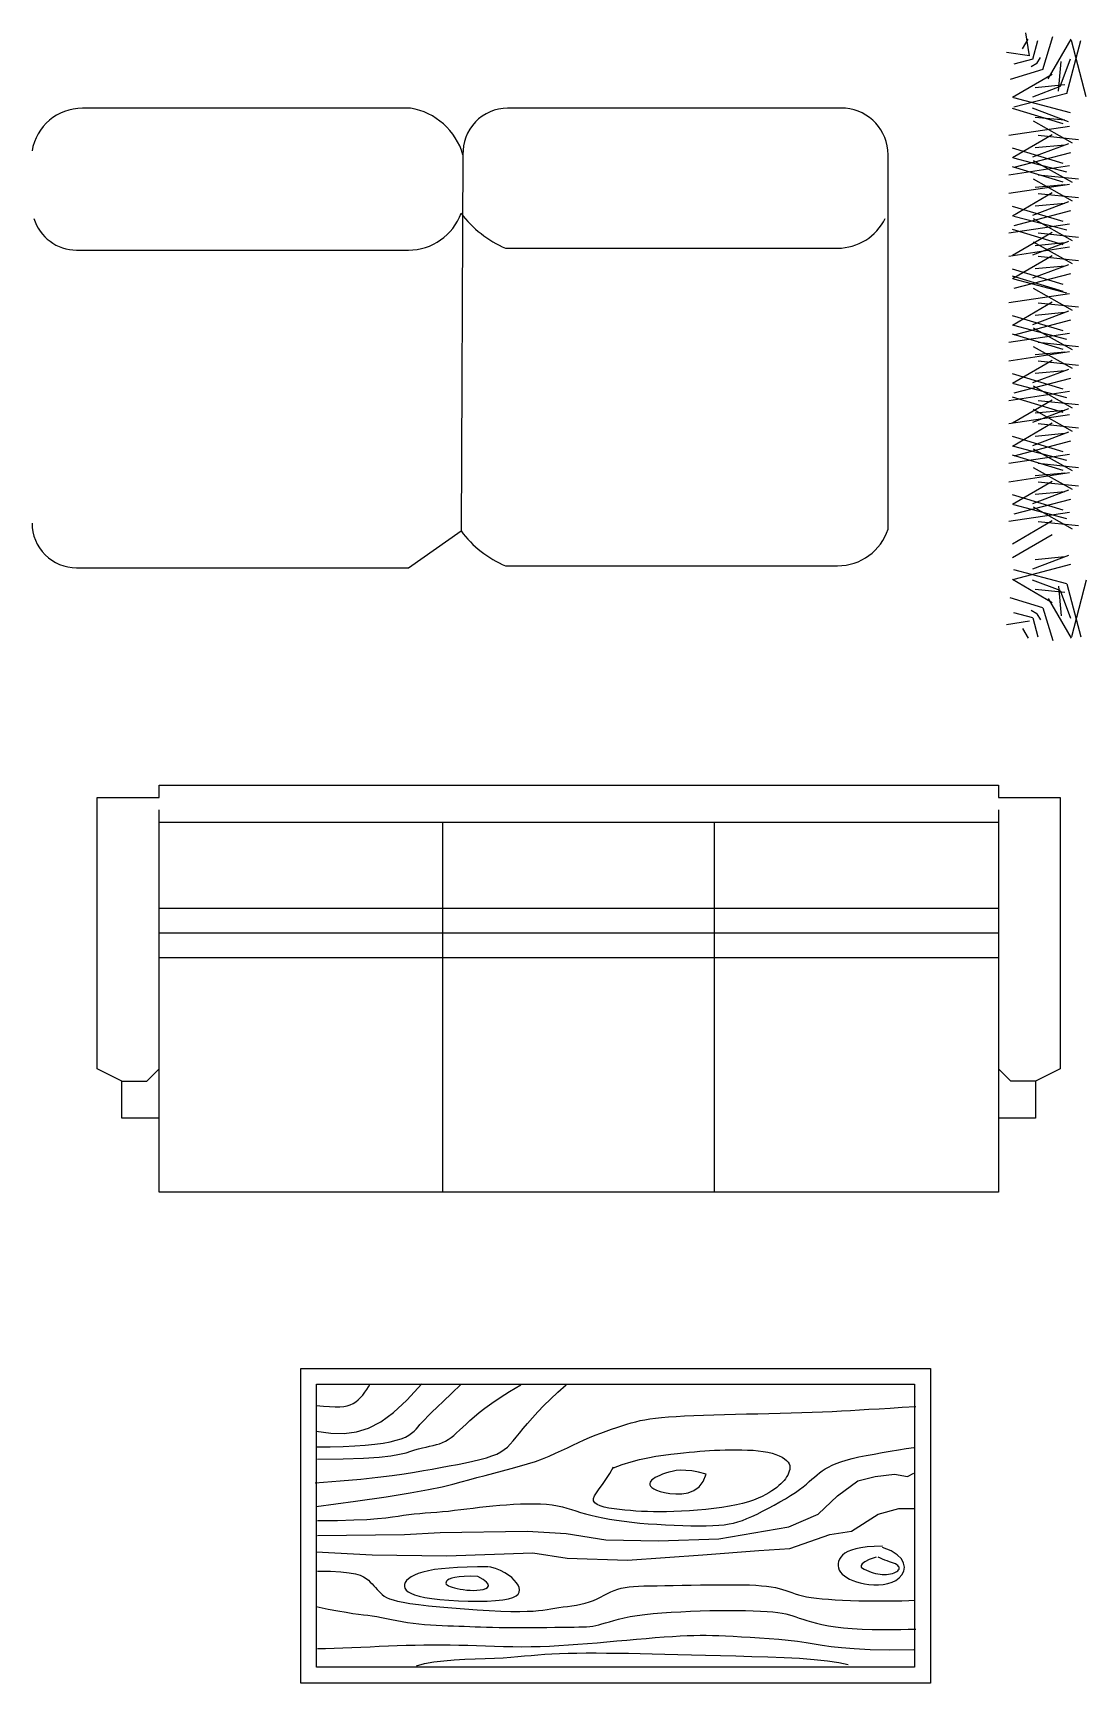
# Model space of a CAD drawing. Header units: inches. Extents: x 5.4 to 47.9, y 11.7 to 36.5.
# Drawn here: x 29.661 to 31.658, y 14.42 to 17.567 of the extents above; entities that cross this region are included whole.
import ezdxf

# ---------------------------------------------------------------- set-up
doc = ezdxf.new("R2010")
doc.units = ezdxf.units.IN
doc.header["$MEASUREMENT"] = 0
doc.layers.add('02', color=2, linetype='Continuous')
doc.layers.add('4', color=4, linetype='Continuous')

msp = doc.modelspace()

# ---------------------------------------------------------------- linework, layer by layer
at = {"layer": '02'}
for p, q in [((31.5601, 17.523, 1.92), (31.5535, 17.5668, 1.92)), ((31.5858, 17.4973, 1.92), (31.6047, 17.5599, 1.92)), ((31.5601, 17.523, 1.92), (31.5164, 17.5296, 1.92)), ((31.5466, 17.5365, 1.92), (31.5575, 17.5552, 1.92)), ((31.5665, 17.5166, 1.92), (31.576, 17.5527, 1.92)), ((31.5956, 17.4795, 1.92), (31.6396, 17.5552, 1.92)), ((31.6315, 17.4516, 1.92), (31.6581, 17.5527, 1.92)), ((31.6685, 17.4448, 1.92), (31.6401, 17.5527, 1.92)), ((31.5858, 17.4973, 1.92), (31.5233, 17.4784, 1.92)), ((31.5665, 17.5166, 1.92), (31.5304, 17.5072, 1.92)), ((31.5745, 17.5086, 1.92), (31.5631, 17.5023, 1.92)), ((31.5745, 17.5086, 1.92), (31.5809, 17.52, 1.92)), ((31.6153, 17.4558, 1.92), (31.6206, 17.5124, 1.92)), ((31.6186, 17.4646, 1.92), (31.6385, 17.5173, 1.92)), ((31.6037, 17.4876, 1.92), (31.5279, 17.4436, 1.92)), ((31.6186, 17.4646, 1.92), (31.5659, 17.4447, 1.92)), ((31.6273, 17.4678, 1.92), (31.5707, 17.4625, 1.92)), ((31.6315, 17.4516, 1.92), (31.5304, 17.4251, 1.92)), ((31.6383, 17.4147, 1.92), (31.5304, 17.443, 1.92)), ((31.6243, 17.3934, 1.92), (31.5278, 17.4225, 1.92)), ((31.6345, 17.3975, 1.92), (31.5659, 17.4234, 1.92)), ((31.6273, 17.4003, 1.92), (31.5707, 17.4056, 1.92)), ((31.6364, 17.3887, 1.92), (31.5209, 17.3713, 1.92)), ((31.6037, 17.3726, 1.92), (31.5279, 17.3286, 1.92)), ((31.6421, 17.357, 1.92), (31.5677, 17.3986, 1.92)), ((31.6536, 17.3633, 1.92), (31.5768, 17.3712, 1.92)), ((31.6243, 17.3179, 1.92), (31.5278, 17.3471, 1.92)), ((31.6383, 17.3384, 1.92), (31.5304, 17.3101, 1.92)), ((31.6345, 17.3556, 1.92), (31.5659, 17.3297, 1.92)), ((31.6273, 17.3528, 1.92), (31.5707, 17.3475, 1.92)), ((31.6364, 17.3133, 1.92), (31.5209, 17.2959, 1.92)), ((31.6243, 17.2825, 1.92), (31.5278, 17.3116, 1.92)), ((31.6315, 17.3015, 1.92), (31.5304, 17.328, 1.92)), ((31.6421, 17.2816, 1.92), (31.5677, 17.3232, 1.92)), ((31.6364, 17.2778, 1.92), (31.5209, 17.2604, 1.92)), ((31.6421, 17.2461, 1.92), (31.5677, 17.2878, 1.92)), ((31.6273, 17.2774, 1.92), (31.5707, 17.2721, 1.92)), ((31.6536, 17.2879, 1.92), (31.5768, 17.2958, 1.92)), ((31.6037, 17.2617, 1.92), (31.5279, 17.2177, 1.92)), ((31.6345, 17.2447, 1.92), (31.5659, 17.2188, 1.92)), ((31.6536, 17.2524, 1.92), (31.5768, 17.2603, 1.92)), ((31.6243, 17.2071, 1.92), (31.5278, 17.2362, 1.92)), ((31.6383, 17.2275, 1.92), (31.5304, 17.1992, 1.92)), ((31.6315, 17.1906, 1.92), (31.5304, 17.2171, 1.92)), ((31.6421, 17.1707, 1.92), (31.5677, 17.2124, 1.92)), ((31.6273, 17.2419, 1.92), (31.5707, 17.2366, 1.92)), ((31.6364, 17.2024, 1.92), (31.5209, 17.185, 1.92)), ((31.6243, 17.1627, 1.92), (31.5278, 17.1918, 1.92)), ((31.6037, 17.1863, 1.92), (31.5279, 17.1423, 1.92)), ((31.6536, 17.177, 1.92), (31.5768, 17.1849, 1.92)), ((31.6364, 17.1581, 1.92), (31.5209, 17.1406, 1.92)), ((31.6345, 17.1693, 1.92), (31.5659, 17.1434, 1.92)), ((31.6421, 17.1264, 1.92), (31.5677, 17.168, 1.92)), ((31.6273, 17.1665, 1.92), (31.5707, 17.1612, 1.92)), ((31.6037, 17.1419, 1.92), (31.5279, 17.0979, 1.92)), ((31.6345, 17.1249, 1.92), (31.5659, 17.099, 1.92)), ((31.6273, 17.1222, 1.92), (31.5707, 17.1169, 1.92)), ((31.6536, 17.1326, 1.92), (31.5768, 17.1405, 1.92)), ((31.6243, 17.0873, 1.92), (31.5278, 17.1164, 1.92)), ((31.6243, 17.074, 1.92), (31.5278, 17.1031, 1.92)), ((31.6383, 17.1078, 1.92), (31.5304, 17.0794, 1.92)), ((31.6315, 17.0708, 1.92), (31.5304, 17.0974, 1.92)), ((31.6364, 17.0694, 1.92), (31.5209, 17.0519, 1.92)), ((31.6421, 17.0377, 1.92), (31.5677, 17.0793, 1.92)), ((31.6243, 16.9986, 1.92), (31.5278, 17.0277, 1.92)), ((31.6037, 17.0532, 1.92), (31.5279, 17.0092, 1.92)), ((31.6345, 17.0362, 1.92), (31.5659, 17.0103, 1.92)), ((31.6273, 17.0335, 1.92), (31.5707, 17.0282, 1.92)), ((31.6536, 17.0439, 1.92), (31.5768, 17.0518, 1.92)), ((31.6364, 16.9939, 1.92), (31.5209, 16.9765, 1.92)), ((31.6243, 16.9631, 1.92), (31.5278, 16.9922, 1.92)), ((31.6383, 17.0191, 1.92), (31.5304, 16.9907, 1.92)), ((31.6315, 16.9821, 1.92), (31.5304, 17.0087, 1.92)), ((31.6421, 16.9623, 1.92), (31.5677, 17.0039, 1.92)), ((31.6421, 16.9268, 1.92), (31.5677, 16.9684, 1.92)), ((31.6536, 16.9685, 1.92), (31.5768, 16.9764, 1.92)), ((31.6364, 16.9585, 1.92), (31.5209, 16.941, 1.92)), ((31.6037, 16.9423, 1.92), (31.5279, 16.8983, 1.92)), ((31.6273, 16.958, 1.92), (31.5707, 16.9528, 1.92)), ((31.6536, 16.933, 1.92), (31.5768, 16.9409, 1.92)), ((31.6243, 16.8877, 1.92), (31.5278, 16.9168, 1.92)), ((31.6383, 16.9082, 1.92), (31.5304, 16.8798, 1.92)), ((31.6315, 16.8712, 1.92), (31.5304, 16.8978, 1.92)), ((31.6345, 16.9253, 1.92), (31.5659, 16.8994, 1.92)), ((31.6273, 16.9226, 1.92), (31.5707, 16.9173, 1.92)), ((31.6364, 16.8831, 1.92), (31.5209, 16.8656, 1.92)), ((31.6243, 16.8433, 1.92), (31.5278, 16.8725, 1.92)), ((31.6037, 16.8669, 1.92), (31.5279, 16.8229, 1.92)), ((31.6421, 16.8514, 1.92), (31.5677, 16.893, 1.92)), ((31.6536, 16.8576, 1.92), (31.5768, 16.8655, 1.92)), ((31.6364, 16.8387, 1.92), (31.5209, 16.8213, 1.92)), ((31.6345, 16.8499, 1.92), (31.5659, 16.824, 1.92)), ((31.6421, 16.807, 1.92), (31.5677, 16.8486, 1.92)), ((31.6273, 16.8472, 1.92), (31.5707, 16.8419, 1.92)), ((31.6037, 16.8226, 1.92), (31.5279, 16.7785, 1.92)), ((31.6345, 16.8056, 1.92), (31.5659, 16.7797, 1.92)), ((31.6273, 16.8028, 1.92), (31.5707, 16.7975, 1.92)), ((31.6536, 16.8133, 1.92), (31.5768, 16.8212, 1.92)), ((31.6243, 16.7679, 1.92), (31.5278, 16.7971, 1.92)), ((31.6383, 16.7884, 1.92), (31.5304, 16.7601, 1.92)), ((31.6315, 16.7514, 1.92), (31.5304, 16.778, 1.92)), ((31.6421, 16.7316, 1.92), (31.5677, 16.7732, 1.92)), ((31.6364, 16.7633, 1.92), (31.5209, 16.7459, 1.92)), ((31.6243, 16.7324, 1.92), (31.5278, 16.7616, 1.92)), ((31.6536, 16.7378, 1.92), (31.5768, 16.7458, 1.92)), ((31.6364, 16.7278, 1.92), (31.5209, 16.7104, 1.92)), ((31.6037, 16.7117, 1.92), (31.5279, 16.6677, 1.92)), ((31.6421, 16.6961, 1.92), (31.5677, 16.7377, 1.92)), ((31.6273, 16.7274, 1.92), (31.5707, 16.7221, 1.92)), ((31.6536, 16.7024, 1.92), (31.5768, 16.7103, 1.92)), ((31.6243, 16.657, 1.92), (31.5278, 16.6862, 1.92)), ((31.6383, 16.6775, 1.92), (31.5304, 16.6492, 1.92)), ((31.6345, 16.6947, 1.92), (31.5659, 16.6688, 1.92)), ((31.6273, 16.6919, 1.92), (31.5707, 16.6866, 1.92)), ((31.6364, 16.6524, 1.92), (31.5209, 16.635, 1.92)), ((31.6315, 16.6405, 1.92), (31.5304, 16.6671, 1.92)), ((31.6421, 16.6207, 1.92), (31.5677, 16.6623, 1.92)), ((31.6037, 16.6363, 1.92), (31.5279, 16.5923, 1.92)), ((31.6536, 16.627, 1.92), (31.5768, 16.6349, 1.92)), ((31.6037, 16.6098, 1.92), (31.5279, 16.5657, 1.92)), ((31.6383, 16.5533, 1.92), (31.5304, 16.5249, 1.92)), ((31.6345, 16.5704, 1.92), (31.5659, 16.5445, 1.92)), ((31.6273, 16.5677, 1.92), (31.5707, 16.5624, 1.92)), ((31.6037, 16.4804, 1.92), (31.5279, 16.5244, 1.92)), ((31.6315, 16.5163, 1.92), (31.5304, 16.5429, 1.92)), ((31.6186, 16.5034, 1.92), (31.5659, 16.5233, 1.92)), ((31.6685, 16.5231, 1.92), (31.6401, 16.4152, 1.92)), ((31.5858, 16.4706, 1.92), (31.5233, 16.4895, 1.92)), ((31.6273, 16.5001, 1.92), (31.5707, 16.5054, 1.92)), ((31.5956, 16.4885, 1.92), (31.6396, 16.4128, 1.92)), ((31.6153, 16.5121, 1.92), (31.6206, 16.4555, 1.92)), ((31.6186, 16.5034, 1.92), (31.6385, 16.4507, 1.92)), ((31.6315, 16.5163, 1.92), (31.6581, 16.4152, 1.92)), ((31.5665, 16.4513, 1.92), (31.5304, 16.4608, 1.92)), ((31.5745, 16.4593, 1.92), (31.5631, 16.4657, 1.92)), ((31.5745, 16.4593, 1.92), (31.5809, 16.4479, 1.92)), ((31.5858, 16.4706, 1.92), (31.6047, 16.4081, 1.92)), ((31.5601, 16.4449, 1.92), (31.5164, 16.4383, 1.92)), ((31.5466, 16.4314, 1.92), (31.5575, 16.4128, 1.92)), ((31.5665, 16.4513, 1.92), (31.576, 16.4152, 1.92)), ((29.9011, 16.1326), (31.5011, 16.1326)), ((29.9011, 16.1091), (29.9011, 16.1326)), ((31.5011, 16.1326), (31.5011, 16.1091)), ((29.7835, 16.1091), (29.9011, 16.1091)), ((29.7835, 15.5915), (29.7835, 16.1091)), ((29.9011, 15.3562), (29.9011, 16.0856)), ((31.5011, 16.1091), (31.6188, 16.1091)), ((31.5011, 16.0856), (31.5011, 15.3562)), ((31.6188, 16.1091), (31.6188, 15.5915)), ((29.9011, 16.0621), (31.5011, 16.0621)), ((30.4423, 15.3562), (30.4423, 16.0621)), ((30.9599, 15.3562), (30.9599, 16.0621)), ((31.5011, 15.8973), (29.9011, 15.8973)), ((31.5011, 15.8503), (29.9011, 15.8503)), ((31.5011, 15.8032), (29.9011, 15.8032)), ((29.8305, 15.5679), (29.7835, 15.5915)), ((29.8776, 15.5679), (29.9011, 15.5915)), ((31.5246, 15.5679), (31.5011, 15.5915)), ((31.6188, 15.5915), (31.5717, 15.5679)), ((29.8305, 15.5679), (29.8776, 15.5679)), ((29.8305, 15.4973), (29.8305, 15.5679)), ((31.5717, 15.5679), (31.5246, 15.5679)), ((31.5717, 15.5679), (31.5717, 15.4973)), ((29.9011, 15.4973), (29.8305, 15.4973)), ((31.5717, 15.4973), (31.5011, 15.4973)), ((31.5011, 15.3562), (29.9011, 15.3562)), ((30.1713, 15.0203), (31.3713, 15.0203)), ((30.1713, 14.4203), (30.1713, 15.0203)), ((31.3713, 15.0203), (31.3713, 14.4203)), ((30.2933, 14.9746), (30.2969, 14.9799)), ((30.2969, 14.9799), (30.3003, 14.9853)), ((30.3003, 14.9853), (30.3035, 14.9907)), ((30.3735, 14.9598), (30.402, 14.9907)), ((30.4585, 14.9725), (30.4772, 14.99)), ((30.5693, 14.9761), (30.5907, 14.9886)), ((30.6615, 14.975), (30.6769, 14.9886)), ((30.2009, 14.9497), (30.2145, 14.9483)), ((30.2145, 14.9483), (30.2263, 14.9474)), ((30.2263, 14.9474), (30.2366, 14.947)), ((30.2366, 14.947), (30.2454, 14.947)), ((30.2454, 14.947), (30.2531, 14.9477)), ((30.2531, 14.9477), (30.2598, 14.9489)), ((30.2598, 14.9489), (30.2657, 14.9507)), ((30.2657, 14.9507), (30.2711, 14.9532)), ((30.2711, 14.9532), (30.2762, 14.9565)), ((30.2762, 14.9565), (30.2809, 14.9603)), ((30.2809, 14.9603), (30.2853, 14.9647)), ((30.2853, 14.9647), (30.2894, 14.9695)), ((30.2894, 14.9695), (30.2933, 14.9746)), ((30.3477, 14.9359), (30.3735, 14.9598)), ((30.4212, 14.9368), (30.431, 14.9463)), ((30.431, 14.9463), (30.4433, 14.958)), ((30.4433, 14.958), (30.4585, 14.9725)), ((30.5223, 14.9447), (30.5355, 14.9542)), ((30.5355, 14.9542), (30.551, 14.9647)), ((30.551, 14.9647), (30.5693, 14.9761)), ((30.6231, 14.9371), (30.6346, 14.9492)), ((30.6346, 14.9492), (30.6474, 14.9618)), ((30.6474, 14.9618), (30.6615, 14.975)), ((31.2944, 14.9447), (31.3177, 14.9461)), ((31.3177, 14.9461), (31.3438, 14.9476)), ((30.3006, 14.9063), (30.3237, 14.9183)), ((30.3237, 14.9183), (30.3477, 14.9359)), ((30.3985, 14.9131), (30.4026, 14.9177)), ((30.4026, 14.9177), (30.4075, 14.9229)), ((30.4075, 14.9229), (30.4135, 14.9292)), ((30.4135, 14.9292), (30.4212, 14.9368)), ((30.4864, 14.9141), (30.4936, 14.9208)), ((30.4936, 14.9208), (30.5017, 14.9281)), ((30.5017, 14.9281), (30.5112, 14.936)), ((30.5112, 14.936), (30.5223, 14.9447)), ((30.5954, 14.9055), (30.6036, 14.9152)), ((30.6036, 14.9152), (30.6128, 14.9258)), ((30.6128, 14.9258), (30.6231, 14.9371)), ((30.7925, 14.9138), (30.8013, 14.9163)), ((30.8013, 14.9163), (30.8098, 14.9186)), ((30.8098, 14.9186), (30.8184, 14.9206)), ((30.8184, 14.9206), (30.8273, 14.9224)), ((30.8273, 14.9224), (30.8368, 14.924)), ((30.8368, 14.924), (30.8472, 14.9254)), ((30.8472, 14.9254), (30.8588, 14.9267)), ((30.8588, 14.9267), (30.8719, 14.9278)), ((30.8719, 14.9278), (30.8865, 14.9287)), ((30.8865, 14.9287), (30.9028, 14.9296)), ((30.9028, 14.9296), (30.9203, 14.9304)), ((30.9203, 14.9304), (30.939, 14.931)), ((30.939, 14.931), (30.9586, 14.9316)), ((30.9586, 14.9316), (30.9789, 14.9322)), ((30.9789, 14.9322), (30.9998, 14.9327)), ((30.9998, 14.9327), (31.021, 14.9333)), ((31.021, 14.9333), (31.0423, 14.9338)), ((31.0423, 14.9338), (31.0636, 14.9343)), ((31.0636, 14.9343), (31.0848, 14.9348)), ((31.0848, 14.9348), (31.1057, 14.9354)), ((31.1057, 14.9354), (31.1262, 14.936)), ((31.1262, 14.936), (31.1462, 14.9367)), ((31.1462, 14.9367), (31.1655, 14.9374)), ((31.1655, 14.9374), (31.1839, 14.9382)), ((31.1839, 14.9382), (31.2016, 14.9391)), ((31.2016, 14.9391), (31.2188, 14.94)), ((31.2188, 14.94), (31.2362, 14.9411)), ((31.2362, 14.9411), (31.2542, 14.9422)), ((31.2542, 14.9422), (31.2734, 14.9434)), ((31.2734, 14.9434), (31.2944, 14.9447)), ((30.2009, 14.9004), (30.2286, 14.897)), ((30.2286, 14.897), (30.2539, 14.8964)), ((30.2539, 14.8964), (30.2776, 14.8992)), ((30.2776, 14.8992), (30.3006, 14.9063)), ((30.3416, 14.8804), (30.3532, 14.8832)), ((30.3532, 14.8832), (30.3628, 14.8862)), ((30.3628, 14.8862), (30.3708, 14.8894)), ((30.3708, 14.8894), (30.3772, 14.8929)), ((30.3772, 14.8929), (30.3826, 14.8965)), ((30.3826, 14.8965), (30.3871, 14.9004)), ((30.3871, 14.9004), (30.3911, 14.9044)), ((30.3911, 14.9044), (30.3948, 14.9087)), ((30.3948, 14.9087), (30.3985, 14.9131)), ((30.4471, 14.8816), (30.4524, 14.8847)), ((30.4524, 14.8847), (30.4576, 14.8884)), ((30.4576, 14.8884), (30.4629, 14.8925)), ((30.4629, 14.8925), (30.4683, 14.8972)), ((30.4683, 14.8972), (30.4739, 14.9023)), ((30.4739, 14.9023), (30.4799, 14.908)), ((30.4799, 14.908), (30.4864, 14.9141)), ((30.5761, 14.8819), (30.5818, 14.8888)), ((30.5818, 14.8888), (30.5882, 14.8967)), ((30.5882, 14.8967), (30.5954, 14.9055)), ((30.7006, 14.8788), (30.7111, 14.8837)), ((30.7111, 14.8837), (30.7217, 14.8883)), ((30.7217, 14.8883), (30.7323, 14.8927)), ((30.7323, 14.8927), (30.7429, 14.8969)), ((30.7429, 14.8969), (30.7534, 14.9008)), ((30.7534, 14.9008), (30.7636, 14.9044)), ((30.7636, 14.9044), (30.7736, 14.9078)), ((30.7736, 14.9078), (30.7833, 14.9109)), ((30.7833, 14.9109), (30.7925, 14.9138)), ((30.2002, 14.8704), (30.2272, 14.8706)), ((30.2272, 14.8706), (30.2519, 14.8713)), ((30.2519, 14.8713), (30.2742, 14.8724)), ((30.2742, 14.8724), (30.2943, 14.8739)), ((30.2943, 14.8739), (30.3122, 14.8757)), ((30.3122, 14.8757), (30.328, 14.8779)), ((30.3206, 14.851), (30.3431, 14.8535)), ((30.328, 14.8779), (30.3416, 14.8804)), ((30.3431, 14.8535), (30.3597, 14.8564)), ((30.3597, 14.8564), (30.3719, 14.8593)), ((30.3719, 14.8593), (30.381, 14.8621)), ((30.381, 14.8621), (30.3886, 14.8647)), ((30.3886, 14.8647), (30.3959, 14.8669)), ((30.3959, 14.8669), (30.403, 14.8687)), ((30.403, 14.8687), (30.41, 14.8703)), ((30.41, 14.8703), (30.4168, 14.8717)), ((30.4168, 14.8717), (30.4234, 14.8732)), ((30.4234, 14.8732), (30.4297, 14.8748)), ((30.4297, 14.8748), (30.4358, 14.8767)), ((30.4358, 14.8767), (30.4416, 14.8789)), ((30.4416, 14.8789), (30.4471, 14.8816)), ((30.525, 14.8498), (30.5357, 14.8533)), ((30.5357, 14.8533), (30.5448, 14.857)), ((30.5448, 14.857), (30.5525, 14.861)), ((30.5525, 14.861), (30.5591, 14.8653)), ((30.5591, 14.8653), (30.5651, 14.8702)), ((30.5651, 14.8702), (30.5706, 14.8757)), ((30.5706, 14.8757), (30.5761, 14.8819)), ((30.6322, 14.848), (30.645, 14.8531)), ((30.645, 14.8531), (30.657, 14.8583)), ((30.657, 14.8583), (30.6685, 14.8635)), ((30.6685, 14.8635), (30.6795, 14.8687)), ((30.6795, 14.8687), (30.6901, 14.8738)), ((30.6901, 14.8738), (30.7006, 14.8788)), ((30.8328, 14.8499), (30.8481, 14.8526)), ((30.8481, 14.8526), (30.8626, 14.8547)), ((30.8626, 14.8547), (30.8764, 14.8564)), ((30.8764, 14.8564), (30.8891, 14.8579)), ((30.8891, 14.8579), (30.9009, 14.8592)), ((30.9009, 14.8592), (30.9117, 14.8603)), ((30.9117, 14.8603), (30.9219, 14.8613)), ((30.9219, 14.8613), (30.9316, 14.8622)), ((30.9316, 14.8622), (30.9411, 14.8629)), ((30.9411, 14.8629), (30.9504, 14.8636)), ((30.9504, 14.8636), (30.9599, 14.8641)), ((30.9599, 14.8641), (30.9697, 14.8645)), ((30.9697, 14.8645), (30.9799, 14.8649)), ((30.9799, 14.8649), (30.9905, 14.8651)), ((30.9905, 14.8651), (31.0013, 14.8651)), ((31.0013, 14.8651), (31.0121, 14.865)), ((31.0121, 14.865), (31.0228, 14.8646)), ((31.0228, 14.8646), (31.0333, 14.864)), ((31.0333, 14.864), (31.0433, 14.863)), ((31.0433, 14.863), (31.0528, 14.8618)), ((31.0528, 14.8618), (31.0615, 14.8602)), ((31.0615, 14.8602), (31.0695, 14.8583)), ((31.0695, 14.8583), (31.0767, 14.8561)), ((31.0767, 14.8561), (31.083, 14.8536)), ((31.083, 14.8536), (31.0886, 14.8509)), ((31.235, 14.8513), (31.249, 14.8542)), ((31.249, 14.8542), (31.2639, 14.857)), ((31.2639, 14.857), (31.2792, 14.8597)), ((31.2792, 14.8597), (31.2948, 14.8623)), ((31.2948, 14.8623), (31.3103, 14.8649)), ((31.3103, 14.8649), (31.3254, 14.8673)), ((31.3254, 14.8673), (31.3397, 14.8697)), ((30.2029, 14.8471), (30.2519, 14.8476)), ((30.2519, 14.8476), (30.2906, 14.849)), ((30.2906, 14.849), (30.3206, 14.851)), ((30.3684, 14.8192), (30.3879, 14.8223)), ((30.3879, 14.8223), (30.4053, 14.8253)), ((30.4053, 14.8253), (30.4216, 14.8283)), ((30.4216, 14.8283), (30.4379, 14.8312)), ((30.4379, 14.8312), (30.454, 14.8342)), ((30.454, 14.8342), (30.4698, 14.8371)), ((30.4698, 14.8371), (30.485, 14.8401)), ((30.485, 14.8401), (30.4994, 14.8432)), ((30.4994, 14.8432), (30.5128, 14.8464)), ((30.5128, 14.8464), (30.525, 14.8498)), ((30.5228, 14.8163), (30.5392, 14.8205)), ((30.5392, 14.8205), (30.5557, 14.8248)), ((30.5557, 14.8248), (30.5721, 14.8291)), ((30.5721, 14.8291), (30.5882, 14.8336)), ((30.5882, 14.8336), (30.6037, 14.8382)), ((30.6037, 14.8382), (30.6184, 14.843)), ((30.6184, 14.843), (30.6322, 14.848)), ((30.7601, 14.8198), (30.7672, 14.8328)), ((30.7672, 14.8307), (30.7841, 14.837)), ((30.7841, 14.837), (30.8007, 14.8422)), ((30.8007, 14.8422), (30.817, 14.8465)), ((30.817, 14.8465), (30.8328, 14.8499)), ((30.8664, 14.8203), (30.8607, 14.8183)), ((30.8725, 14.8222), (30.8664, 14.8203)), ((30.8793, 14.8239), (30.8725, 14.8222)), ((30.8869, 14.8253), (30.8793, 14.8239)), ((30.8955, 14.8259), (30.8869, 14.8253)), ((30.9053, 14.8258), (30.8955, 14.8259)), ((30.9165, 14.8246), (30.9053, 14.8258)), ((30.9292, 14.8222), (30.9165, 14.8246)), ((30.9437, 14.8184), (30.9292, 14.8222)), ((31.0886, 14.8509), (31.0933, 14.848)), ((31.0933, 14.848), (31.0971, 14.8449)), ((31.0971, 14.8449), (31.1, 14.8416)), ((31.101, 14.8203), (31.0993, 14.8168)), ((31.1, 14.8416), (31.102, 14.8382)), ((31.1024, 14.824), (31.101, 14.8203)), ((31.102, 14.8382), (31.1031, 14.8348)), ((31.1032, 14.8276), (31.1024, 14.824)), ((31.1031, 14.8348), (31.1035, 14.8312)), ((31.1035, 14.8312), (31.1032, 14.8276)), ((31.1553, 14.8172), (31.1602, 14.8211)), ((31.1602, 14.8211), (31.1653, 14.8249)), ((31.1653, 14.8249), (31.1709, 14.8286)), ((31.1709, 14.8286), (31.1771, 14.8321)), ((31.1771, 14.8321), (31.1841, 14.8356)), ((31.1841, 14.8356), (31.1919, 14.8389)), ((31.1919, 14.8389), (31.2008, 14.8421)), ((31.2008, 14.8421), (31.2108, 14.8453)), ((31.2108, 14.8453), (31.2222, 14.8483)), ((31.2222, 14.8483), (31.235, 14.8513)), ((31.3274, 14.8143), (31.3397, 14.8204)), ((30.1988, 14.802), (30.2461, 14.8057)), ((30.2461, 14.8057), (30.2855, 14.8093)), ((30.2855, 14.8093), (30.3183, 14.8128)), ((30.3183, 14.8128), (30.3455, 14.816)), ((30.3455, 14.816), (30.3684, 14.8192)), ((30.3799, 14.7827), (30.4146, 14.789)), ((30.4146, 14.789), (30.4408, 14.7945)), ((30.4408, 14.7945), (30.4608, 14.7993)), ((30.4608, 14.7993), (30.477, 14.8038)), ((30.477, 14.8038), (30.4917, 14.808)), ((30.4917, 14.808), (30.507, 14.8121)), ((30.507, 14.8121), (30.5228, 14.8163)), ((30.735, 14.7832), (30.7401, 14.7904)), ((30.7401, 14.7904), (30.7463, 14.7988)), ((30.7463, 14.7988), (30.753, 14.8085)), ((30.753, 14.8085), (30.7601, 14.8198)), ((30.837, 14.803), (30.8364, 14.8005)), ((30.8364, 14.8005), (30.8366, 14.798)), ((30.8366, 14.798), (30.8379, 14.7954)), ((30.8384, 14.8054), (30.837, 14.803)), ((30.8379, 14.7954), (30.8404, 14.7929)), ((30.8405, 14.8077), (30.8384, 14.8054)), ((30.8404, 14.7929), (30.8442, 14.7904)), ((30.8433, 14.8099), (30.8405, 14.8077)), ((30.8468, 14.8121), (30.8433, 14.8099)), ((30.8442, 14.7904), (30.8494, 14.788)), ((30.8509, 14.8142), (30.8468, 14.8121)), ((30.8555, 14.8163), (30.8509, 14.8142)), ((30.8607, 14.8183), (30.8555, 14.8163)), ((30.9207, 14.7871), (30.9305, 14.7941)), ((30.9305, 14.7941), (30.9383, 14.8043)), ((30.9383, 14.8043), (30.9437, 14.8184)), ((31.0742, 14.79), (31.0692, 14.7866)), ((31.0787, 14.7934), (31.0742, 14.79)), ((31.0827, 14.7967), (31.0787, 14.7934)), ((31.0863, 14.7999), (31.0827, 14.7967)), ((31.0895, 14.8032), (31.0863, 14.7999)), ((31.0924, 14.8065), (31.0895, 14.8032)), ((31.0949, 14.8099), (31.0924, 14.8065)), ((31.0972, 14.8133), (31.0949, 14.8099)), ((31.0993, 14.8168), (31.0972, 14.8133)), ((31.114, 14.7839), (31.1219, 14.7895)), ((31.1219, 14.7895), (31.1289, 14.7947)), ((31.1289, 14.7947), (31.135, 14.7997)), ((31.135, 14.7997), (31.1405, 14.8044)), ((31.1405, 14.8044), (31.1456, 14.8089)), ((31.1456, 14.8089), (31.1505, 14.8131)), ((31.1505, 14.8131), (31.1553, 14.8172)), ((31.194, 14.7774), (31.233, 14.8061)), ((31.233, 14.8061), (31.2658, 14.8143)), ((31.2658, 14.8143), (31.3028, 14.8184)), ((31.3028, 14.8184), (31.3274, 14.8143)), ((30.2009, 14.7569), (30.2754, 14.7669)), ((30.2754, 14.7669), (30.3342, 14.7754)), ((30.3342, 14.7754), (30.3799, 14.7827)), ((30.5247, 14.7567), (30.5374, 14.758)), ((30.5374, 14.758), (30.5504, 14.7593)), ((30.5504, 14.7593), (30.5636, 14.7603)), ((30.5636, 14.7603), (30.5769, 14.7612)), ((30.5769, 14.7612), (30.5901, 14.7618)), ((30.5901, 14.7618), (30.6032, 14.7622)), ((30.6032, 14.7622), (30.6159, 14.7622)), ((30.6159, 14.7622), (30.6281, 14.7619)), ((30.6281, 14.7619), (30.6398, 14.7611)), ((30.6398, 14.7611), (30.6506, 14.7599)), ((30.6506, 14.7599), (30.6605, 14.7583)), ((30.6605, 14.7583), (30.6698, 14.7563)), ((30.7292, 14.772), (30.7313, 14.7772)), ((30.7292, 14.7676), (30.7292, 14.772)), ((30.7315, 14.7639), (30.7292, 14.7676)), ((30.7313, 14.7772), (30.735, 14.7832)), ((30.7359, 14.7607), (30.7315, 14.7639)), ((30.7421, 14.7581), (30.7359, 14.7607)), ((30.7498, 14.7558), (30.7421, 14.7581)), ((30.8494, 14.788), (30.8561, 14.7858)), ((30.8561, 14.7858), (30.8645, 14.7837)), ((30.8645, 14.7837), (30.8746, 14.7819)), ((30.8746, 14.7819), (30.8859, 14.7808)), ((30.8859, 14.7808), (30.8977, 14.781)), ((30.8977, 14.781), (30.9095, 14.7829)), ((30.9095, 14.7829), (30.9207, 14.7871)), ((30.9882, 14.7574), (30.9738, 14.7551)), ((31.0015, 14.7599), (30.9882, 14.7574)), ((31.0135, 14.7628), (31.0015, 14.7599)), ((31.0244, 14.7658), (31.0135, 14.7628)), ((31.0341, 14.7691), (31.0244, 14.7658)), ((31.0428, 14.7725), (31.0341, 14.7691)), ((31.0505, 14.776), (31.0428, 14.7725)), ((31.0575, 14.7796), (31.0505, 14.776)), ((31.0636, 14.7831), (31.0575, 14.7796)), ((31.0625, 14.7534), (31.0736, 14.7594)), ((31.0692, 14.7866), (31.0636, 14.7831)), ((31.0736, 14.7594), (31.0845, 14.7656)), ((31.0845, 14.7656), (31.0951, 14.7718)), ((31.0951, 14.7718), (31.105, 14.778)), ((31.105, 14.778), (31.114, 14.7839)), ((31.1571, 14.7425), (31.194, 14.7774)), ((30.2029, 14.7302), (30.2413, 14.7305)), ((30.2413, 14.7305), (30.2724, 14.7312)), ((30.2724, 14.7312), (30.2974, 14.7324)), ((30.2974, 14.7324), (30.3173, 14.7338)), ((30.3173, 14.7338), (30.3332, 14.7353)), ((30.3332, 14.7353), (30.346, 14.737)), ((30.346, 14.737), (30.357, 14.7386)), ((30.357, 14.7386), (30.3671, 14.7401)), ((30.3671, 14.7401), (30.3772, 14.7414)), ((30.3772, 14.7414), (30.3875, 14.7426)), ((30.3875, 14.7426), (30.3979, 14.7436)), ((30.3979, 14.7436), (30.4086, 14.7445)), ((30.4086, 14.7445), (30.4194, 14.7454)), ((30.4194, 14.7454), (30.4304, 14.7463)), ((30.4304, 14.7463), (30.4416, 14.7472)), ((30.4416, 14.7472), (30.4529, 14.7483)), ((30.4529, 14.7483), (30.4644, 14.7496)), ((30.4644, 14.7496), (30.4761, 14.7509)), ((30.4761, 14.7509), (30.4879, 14.7523)), ((30.4879, 14.7523), (30.5, 14.7538)), ((30.5, 14.7538), (30.5122, 14.7553)), ((30.5122, 14.7553), (30.5247, 14.7567)), ((30.6698, 14.7563), (30.6786, 14.7539)), ((30.6786, 14.7539), (30.6872, 14.7513)), ((30.6872, 14.7513), (30.6958, 14.7486)), ((30.6958, 14.7486), (30.7047, 14.7457)), ((30.7047, 14.7457), (30.714, 14.7429)), ((30.714, 14.7429), (30.7241, 14.7401)), ((30.7241, 14.7401), (30.7351, 14.7375)), ((30.7351, 14.7375), (30.747, 14.7351)), ((30.747, 14.7351), (30.7597, 14.7328)), ((30.7586, 14.754), (30.7498, 14.7558)), ((30.7683, 14.7524), (30.7586, 14.754)), ((30.7597, 14.7328), (30.7732, 14.7307)), ((30.7786, 14.7511), (30.7683, 14.7524)), ((30.7732, 14.7307), (30.7874, 14.7287)), ((30.7891, 14.75), (30.7786, 14.7511)), ((30.7874, 14.7287), (30.8022, 14.727)), ((30.7996, 14.7491), (30.7891, 14.75)), ((30.8102, 14.7483), (30.7996, 14.7491)), ((30.8022, 14.727), (30.8176, 14.7254)), ((30.8209, 14.7476), (30.8102, 14.7483)), ((30.832, 14.7471), (30.8209, 14.7476)), ((30.8435, 14.7468), (30.832, 14.7471)), ((30.8557, 14.7468), (30.8435, 14.7468)), ((30.8685, 14.7469), (30.8557, 14.7468)), ((30.8821, 14.7473), (30.8685, 14.7469)), ((30.8967, 14.7479), (30.8821, 14.7473)), ((30.9119, 14.7488), (30.8967, 14.7479)), ((30.9275, 14.75), (30.9119, 14.7488)), ((30.9432, 14.7514), (30.9275, 14.75)), ((30.9587, 14.7531), (30.9432, 14.7514)), ((30.9738, 14.7551), (30.9587, 14.7531)), ((30.9962, 14.7253), (31.0046, 14.7276)), ((31.0046, 14.7276), (31.013, 14.7303)), ((31.013, 14.7303), (31.0216, 14.7337)), ((31.0216, 14.7337), (31.0309, 14.7377)), ((31.0309, 14.7377), (31.0409, 14.7424)), ((31.0409, 14.7424), (31.0515, 14.7477)), ((31.0515, 14.7477), (31.0625, 14.7534)), ((31.1017, 14.7179), (31.1571, 14.7425)), ((31.2207, 14.7097), (31.272, 14.7425)), ((31.272, 14.7425), (31.311, 14.7528)), ((31.311, 14.7528), (31.3418, 14.7528)), ((30.2029, 14.7015), (30.3691, 14.7035)), ((30.3691, 14.7035), (30.4368, 14.7076)), ((30.4368, 14.7076), (30.603, 14.7097)), ((30.603, 14.7097), (30.6769, 14.7056)), ((30.6769, 14.7056), (30.7528, 14.6933)), ((30.8176, 14.7254), (30.8336, 14.7241)), ((30.8336, 14.7241), (30.8499, 14.7229)), ((30.8499, 14.7229), (30.8664, 14.7219)), ((30.8534, 14.6912), (30.9683, 14.6953)), ((30.8664, 14.7219), (30.883, 14.7211)), ((30.883, 14.7211), (30.8992, 14.7206)), ((30.8992, 14.7206), (30.9149, 14.7202)), ((30.9149, 14.7202), (30.9299, 14.7201)), ((30.9299, 14.7201), (30.9439, 14.7203)), ((30.9439, 14.7203), (30.9567, 14.7206)), ((30.9567, 14.7206), (30.968, 14.7213)), ((30.968, 14.7213), (30.9782, 14.7222)), ((30.9683, 14.6953), (31.1017, 14.7179)), ((30.9782, 14.7222), (30.9875, 14.7236)), ((30.9875, 14.7236), (30.9962, 14.7253)), ((31.1037, 14.6769), (31.1797, 14.7035)), ((31.1797, 14.7035), (31.2207, 14.7097)), ((30.2009, 14.6707), (30.3076, 14.6646)), ((30.3076, 14.6646), (30.4491, 14.6625)), ((30.4491, 14.6625), (30.6133, 14.6687)), ((30.6133, 14.6687), (30.679, 14.6584)), ((30.7528, 14.6933), (30.8534, 14.6912)), ((30.7939, 14.6543), (30.9375, 14.6646)), ((30.9375, 14.6646), (31.0442, 14.6728)), ((31.0442, 14.6728), (31.1037, 14.6769)), ((31.2039, 14.6641), (31.2004, 14.6603)), ((31.2084, 14.6676), (31.2039, 14.6641)), ((31.214, 14.6708), (31.2084, 14.6676)), ((31.2208, 14.6737), (31.214, 14.6708)), ((31.2291, 14.6762), (31.2208, 14.6737)), ((31.239, 14.6782), (31.2291, 14.6762)), ((31.2507, 14.6797), (31.239, 14.6782)), ((31.2644, 14.6807), (31.2507, 14.6797)), ((31.2802, 14.681), (31.2644, 14.6807)), ((31.2963, 14.6723), (31.2802, 14.6789)), ((31.3081, 14.6649), (31.2963, 14.6723)), ((31.316, 14.657), (31.3081, 14.6649)), ((30.2029, 14.6338), (30.2279, 14.6334)), ((30.2279, 14.6334), (30.2479, 14.6324)), ((30.2479, 14.6324), (30.2635, 14.6307)), ((30.4042, 14.6319), (30.3953, 14.6291)), ((30.4144, 14.6344), (30.4042, 14.6319)), ((30.4261, 14.6365), (30.4144, 14.6344)), ((30.4392, 14.6382), (30.4261, 14.6365)), ((30.4539, 14.6396), (30.4392, 14.6382)), ((30.4702, 14.6407), (30.4539, 14.6396)), ((30.4881, 14.6414), (30.4702, 14.6407)), ((30.5078, 14.6419), (30.4881, 14.6414)), ((30.5292, 14.642), (30.5078, 14.6419)), ((30.5421, 14.6387), (30.5312, 14.642)), ((30.5517, 14.6348), (30.5421, 14.6387)), ((30.56, 14.6306), (30.5517, 14.6348)), ((30.679, 14.6584), (30.7939, 14.6543)), ((31.1961, 14.6523), (31.1953, 14.6481)), ((31.1953, 14.6481), (31.1953, 14.6439)), ((31.1953, 14.6439), (31.1961, 14.6398)), ((31.1978, 14.6563), (31.1961, 14.6523)), ((31.1961, 14.6398), (31.1977, 14.6357)), ((31.1977, 14.6357), (31.2002, 14.6318)), ((31.2004, 14.6603), (31.1978, 14.6563)), ((31.2002, 14.6318), (31.2034, 14.628)), ((31.241, 14.6474), (31.2391, 14.6442)), ((31.2391, 14.6442), (31.2395, 14.6415)), ((31.2395, 14.6415), (31.2418, 14.6391)), ((31.2461, 14.6511), (31.241, 14.6474)), ((31.2418, 14.6391), (31.2454, 14.6371)), ((31.2454, 14.6371), (31.2496, 14.6352)), ((31.2548, 14.6555), (31.2461, 14.6511)), ((31.2496, 14.6352), (31.2539, 14.6335)), ((31.2539, 14.6335), (31.2582, 14.6319)), ((31.2679, 14.6605), (31.2548, 14.6555)), ((31.2582, 14.6319), (31.2625, 14.6305)), ((31.276, 14.6583), (31.272, 14.6605)), ((31.2803, 14.6564), (31.276, 14.6583)), ((31.2847, 14.6546), (31.2803, 14.6564)), ((31.2891, 14.6531), (31.2847, 14.6546)), ((31.2935, 14.6516), (31.2891, 14.6531)), ((31.2975, 14.6502), (31.2935, 14.6516)), ((31.3012, 14.6488), (31.2975, 14.6502)), ((31.3045, 14.6473), (31.3012, 14.6488)), ((31.3021, 14.6303), (31.3049, 14.6316)), ((31.3071, 14.6458), (31.3045, 14.6473)), ((31.3049, 14.6316), (31.3073, 14.633)), ((31.3092, 14.6442), (31.3071, 14.6458)), ((31.3073, 14.633), (31.3093, 14.6345)), ((31.3106, 14.6426), (31.3092, 14.6442)), ((31.3093, 14.6345), (31.3107, 14.6361)), ((31.3115, 14.641), (31.3106, 14.6426)), ((31.3107, 14.6361), (31.3115, 14.6377)), ((31.3118, 14.6393), (31.3115, 14.641)), ((31.3115, 14.6377), (31.3118, 14.6393)), ((31.3203, 14.649), (31.316, 14.657)), ((31.3171, 14.6266), (31.3205, 14.6334)), ((31.3217, 14.641), (31.3203, 14.649)), ((31.3205, 14.6334), (31.3217, 14.641)), ((30.2635, 14.6307), (30.2755, 14.6286)), ((30.2755, 14.6286), (30.2845, 14.626)), ((30.2845, 14.626), (30.2911, 14.623)), ((30.2911, 14.623), (30.2962, 14.6198)), ((30.2962, 14.6198), (30.3002, 14.6164)), ((30.3002, 14.6164), (30.3038, 14.6129)), ((30.3038, 14.6129), (30.3073, 14.6093)), ((30.3073, 14.6093), (30.3105, 14.6057)), ((30.3105, 14.6057), (30.3137, 14.6022)), ((30.3137, 14.6022), (30.3168, 14.5987)), ((30.369, 14.6081), (30.3688, 14.6044)), ((30.3688, 14.6044), (30.3697, 14.6009)), ((30.3703, 14.6118), (30.369, 14.6081)), ((30.3697, 14.6009), (30.372, 14.5975)), ((30.3728, 14.6155), (30.3703, 14.6118)), ((30.3765, 14.6191), (30.3728, 14.6155)), ((30.3815, 14.6227), (30.3765, 14.6191)), ((30.3878, 14.626), (30.3815, 14.6227)), ((30.3953, 14.6291), (30.3878, 14.626)), ((30.4481, 14.6125), (30.4479, 14.6107)), ((30.4479, 14.6107), (30.4487, 14.609)), ((30.4491, 14.6143), (30.4481, 14.6125)), ((30.4487, 14.609), (30.4503, 14.6074)), ((30.4512, 14.6163), (30.4491, 14.6143)), ((30.4503, 14.6074), (30.4526, 14.6058)), ((30.4544, 14.6182), (30.4512, 14.6163)), ((30.4526, 14.6058), (30.4558, 14.6044)), ((30.459, 14.62), (30.4544, 14.6182)), ((30.4558, 14.6044), (30.4596, 14.603)), ((30.465, 14.6216), (30.459, 14.62)), ((30.4596, 14.603), (30.4642, 14.6017)), ((30.4642, 14.6017), (30.4694, 14.6004)), ((30.4729, 14.6229), (30.465, 14.6216)), ((30.4694, 14.6004), (30.4751, 14.5993)), ((30.4826, 14.6237), (30.4729, 14.6229)), ((30.4945, 14.624), (30.4826, 14.6237)), ((30.5087, 14.6236), (30.4945, 14.624)), ((30.5189, 14.6178), (30.5087, 14.6236)), ((30.5255, 14.6129), (30.5189, 14.6178)), ((30.5189, 14.5988), (30.5238, 14.6004)), ((30.5238, 14.6004), (30.5274, 14.6026)), ((30.5287, 14.6088), (30.5255, 14.6129)), ((30.5274, 14.6026), (30.5292, 14.6053)), ((30.5292, 14.6053), (30.5287, 14.6088)), ((30.5672, 14.6261), (30.56, 14.6306)), ((30.5733, 14.6213), (30.5672, 14.6261)), ((30.5783, 14.6165), (30.5733, 14.6213)), ((30.5822, 14.6116), (30.5783, 14.6165)), ((30.5853, 14.6068), (30.5822, 14.6116)), ((30.5873, 14.6022), (30.5853, 14.6068)), ((30.5883, 14.5977), (30.5873, 14.6022)), ((30.7754, 14.5993), (30.7822, 14.6012)), ((30.7822, 14.6012), (30.7894, 14.6027)), ((30.7894, 14.6027), (30.7971, 14.6037)), ((30.7971, 14.6037), (30.8056, 14.6045)), ((30.8056, 14.6045), (30.8149, 14.605)), ((30.8149, 14.605), (30.8254, 14.6053)), ((30.8254, 14.6053), (30.8371, 14.6055)), ((30.8371, 14.6055), (30.8503, 14.6058)), ((30.8503, 14.6058), (30.865, 14.6061)), ((30.865, 14.6061), (30.8811, 14.6064)), ((30.8811, 14.6064), (30.898, 14.6067)), ((30.898, 14.6067), (30.9155, 14.6071)), ((30.9155, 14.6071), (30.9333, 14.6074)), ((30.9333, 14.6074), (30.9509, 14.6076)), ((30.9509, 14.6076), (30.9681, 14.6078)), ((30.9681, 14.6078), (30.9844, 14.6078)), ((30.9844, 14.6078), (30.9996, 14.6078)), ((30.9996, 14.6078), (31.0136, 14.6076)), ((31.0136, 14.6076), (31.0265, 14.6072)), ((31.0265, 14.6072), (31.0384, 14.6066)), ((31.0384, 14.6066), (31.0493, 14.6059)), ((31.0493, 14.6059), (31.0591, 14.6049)), ((31.0591, 14.6049), (31.068, 14.6038)), ((31.068, 14.6038), (31.076, 14.6024)), ((31.076, 14.6024), (31.0832, 14.6007)), ((31.0832, 14.6007), (31.0897, 14.5989)), ((31.2034, 14.628), (31.2073, 14.6245)), ((31.2073, 14.6245), (31.212, 14.6212)), ((31.212, 14.6212), (31.2174, 14.6182)), ((31.2174, 14.6182), (31.2235, 14.6155)), ((31.2235, 14.6155), (31.2302, 14.6132)), ((31.2302, 14.6132), (31.2376, 14.6112)), ((31.2376, 14.6112), (31.2457, 14.6095)), ((31.2457, 14.6095), (31.2543, 14.6084)), ((31.2543, 14.6084), (31.2632, 14.6077)), ((31.2625, 14.6305), (31.2668, 14.6293)), ((31.2632, 14.6077), (31.2724, 14.6077)), ((31.2668, 14.6293), (31.2711, 14.6283)), ((31.2711, 14.6283), (31.2753, 14.6276)), ((31.2724, 14.6077), (31.2814, 14.6084)), ((31.2753, 14.6276), (31.2795, 14.6271)), ((31.2795, 14.6271), (31.2836, 14.627)), ((31.2814, 14.6084), (31.2901, 14.6099)), ((31.2836, 14.627), (31.2877, 14.6271)), ((31.2877, 14.6271), (31.2916, 14.6276)), ((31.2901, 14.6099), (31.2983, 14.6124)), ((31.2916, 14.6276), (31.2954, 14.6283)), ((31.2954, 14.6283), (31.2989, 14.6292)), ((31.2983, 14.6124), (31.3056, 14.6159)), ((31.2989, 14.6292), (31.3021, 14.6303)), ((31.3056, 14.6159), (31.312, 14.6207)), ((31.312, 14.6207), (31.3171, 14.6266)), ((30.3168, 14.5987), (30.3199, 14.5953)), ((30.3199, 14.5953), (30.3232, 14.5921)), ((30.3232, 14.5921), (30.3267, 14.589)), ((30.3267, 14.589), (30.3305, 14.5862)), ((30.3305, 14.5862), (30.3349, 14.5835)), ((30.3349, 14.5835), (30.3403, 14.5811)), ((30.3403, 14.5811), (30.3471, 14.5787)), ((30.3471, 14.5787), (30.3556, 14.5764)), ((30.3556, 14.5764), (30.3663, 14.5742)), ((30.3663, 14.5742), (30.3794, 14.5721)), ((30.372, 14.5975), (30.3757, 14.5943)), ((30.3757, 14.5943), (30.381, 14.5913)), ((30.3794, 14.5721), (30.3955, 14.5699)), ((30.381, 14.5913), (30.388, 14.5885)), ((30.388, 14.5885), (30.3969, 14.5859)), ((30.3955, 14.5699), (30.4145, 14.5677)), ((30.3969, 14.5859), (30.4079, 14.5836)), ((30.4079, 14.5836), (30.4211, 14.5815)), ((30.4211, 14.5815), (30.4365, 14.5797)), ((30.4365, 14.5797), (30.4537, 14.5783)), ((30.4537, 14.5783), (30.4719, 14.5772)), ((30.4719, 14.5772), (30.4906, 14.5766)), ((30.4751, 14.5993), (30.4811, 14.5983)), ((30.4811, 14.5983), (30.4875, 14.5976)), ((30.4875, 14.5976), (30.494, 14.5971)), ((30.4906, 14.5766), (30.509, 14.5763)), ((30.494, 14.5971), (30.5005, 14.5969)), ((30.5005, 14.5969), (30.5069, 14.5971)), ((30.5069, 14.5971), (30.5131, 14.5978)), ((30.509, 14.5763), (30.5265, 14.5766)), ((30.5131, 14.5978), (30.5189, 14.5988)), ((30.5265, 14.5766), (30.5424, 14.5774)), ((30.5424, 14.5774), (30.5562, 14.5788)), ((30.5562, 14.5788), (30.5672, 14.5807)), ((30.5672, 14.5807), (30.5757, 14.5833)), ((30.5757, 14.5833), (30.5818, 14.5863)), ((30.5818, 14.5863), (30.5857, 14.5897)), ((30.5857, 14.5897), (30.5878, 14.5936)), ((30.5878, 14.5936), (30.5883, 14.5977)), ((30.6882, 14.5676), (30.6968, 14.569)), ((30.6968, 14.569), (30.7052, 14.5707)), ((30.7052, 14.5707), (30.7135, 14.5727)), ((30.7135, 14.5727), (30.7214, 14.575)), ((30.7214, 14.575), (30.7289, 14.5778)), ((30.7289, 14.5778), (30.736, 14.5809)), ((30.736, 14.5809), (30.7428, 14.5842)), ((30.7428, 14.5842), (30.7494, 14.5875)), ((30.7494, 14.5875), (30.7559, 14.5909)), ((30.7559, 14.5909), (30.7624, 14.594)), ((30.7624, 14.594), (30.7688, 14.5969)), ((30.7688, 14.5969), (30.7754, 14.5993)), ((31.0897, 14.5989), (31.0958, 14.5968)), ((31.0958, 14.5968), (31.1017, 14.5948)), ((31.1017, 14.5948), (31.1075, 14.5926)), ((31.1075, 14.5926), (31.1136, 14.5905)), ((31.1136, 14.5905), (31.1202, 14.5885)), ((31.1202, 14.5885), (31.1273, 14.5866)), ((31.1273, 14.5866), (31.1353, 14.5849)), ((31.1353, 14.5849), (31.1442, 14.5834)), ((31.1442, 14.5834), (31.1541, 14.5821)), ((31.1541, 14.5821), (31.1649, 14.5809)), ((31.1649, 14.5809), (31.1768, 14.5799)), ((31.1768, 14.5799), (31.1897, 14.579)), ((31.1897, 14.579), (31.2037, 14.5783)), ((31.2037, 14.5783), (31.2188, 14.5778)), ((31.2188, 14.5778), (31.235, 14.5773)), ((31.235, 14.5773), (31.2519, 14.577)), ((31.2519, 14.577), (31.2691, 14.5768)), ((31.2691, 14.5768), (31.286, 14.5768)), ((31.286, 14.5768), (31.3022, 14.577)), ((31.3022, 14.577), (31.3172, 14.5773)), ((31.3172, 14.5773), (31.3305, 14.5778)), ((31.3305, 14.5778), (31.3418, 14.5784)), ((30.2009, 14.5661), (30.2234, 14.5614)), ((30.2234, 14.5614), (30.2421, 14.5578)), ((30.2421, 14.5578), (30.2575, 14.5551)), ((30.2575, 14.5551), (30.2704, 14.5531)), ((30.2704, 14.5531), (30.2812, 14.5517)), ((30.2812, 14.5517), (30.2906, 14.5506)), ((30.2906, 14.5506), (30.2992, 14.5495)), ((30.2992, 14.5495), (30.3076, 14.5484)), ((30.3076, 14.5484), (30.3162, 14.5469)), ((30.3162, 14.5469), (30.3252, 14.5453)), ((30.3252, 14.5453), (30.3346, 14.5434)), ((30.3346, 14.5434), (30.3442, 14.5415)), ((30.3442, 14.5415), (30.3542, 14.5395)), ((30.3542, 14.5395), (30.3644, 14.5376)), ((30.3644, 14.5376), (30.3749, 14.5359)), ((30.4145, 14.5677), (30.436, 14.5656)), ((30.436, 14.5656), (30.4592, 14.5635)), ((30.4592, 14.5635), (30.4832, 14.5616)), ((30.4832, 14.5616), (30.5073, 14.5599)), ((30.5073, 14.5599), (30.5306, 14.5585)), ((30.5306, 14.5585), (30.5524, 14.5575)), ((30.5524, 14.5575), (30.5719, 14.5569)), ((30.5719, 14.5569), (30.5885, 14.5567)), ((30.5885, 14.5567), (30.6025, 14.557)), ((30.6025, 14.557), (30.6142, 14.5576)), ((30.6142, 14.5576), (30.6242, 14.5584)), ((30.6242, 14.5584), (30.6328, 14.5595)), ((30.6328, 14.5595), (30.6406, 14.5607)), ((30.6406, 14.5607), (30.648, 14.5619)), ((30.648, 14.5619), (30.6554, 14.5631)), ((30.6554, 14.5631), (30.6632, 14.5642)), ((30.6632, 14.5642), (30.6713, 14.5653)), ((30.6713, 14.5653), (30.6797, 14.5664)), ((30.6797, 14.5664), (30.6882, 14.5676)), ((30.752, 14.535), (30.7595, 14.5372)), ((30.7595, 14.5372), (30.7678, 14.5396)), ((30.7678, 14.5396), (30.7771, 14.5421)), ((30.7771, 14.5421), (30.7875, 14.5445)), ((30.7875, 14.5445), (30.7992, 14.5469)), ((30.7992, 14.5469), (30.8123, 14.549)), ((30.8123, 14.549), (30.8269, 14.551)), ((30.8269, 14.551), (30.8428, 14.5526)), ((30.8428, 14.5526), (30.8597, 14.5541)), ((30.8597, 14.5541), (30.8774, 14.5553)), ((30.8774, 14.5553), (30.8957, 14.5563)), ((30.8957, 14.5563), (30.9142, 14.5572)), ((30.9142, 14.5572), (30.9328, 14.5578)), ((30.9328, 14.5578), (30.9512, 14.5583)), ((30.9512, 14.5583), (30.9692, 14.5586)), ((30.9692, 14.5586), (30.9865, 14.5587)), ((30.9865, 14.5587), (31.0032, 14.5587)), ((31.0032, 14.5587), (31.019, 14.5585)), ((31.019, 14.5585), (31.0338, 14.5581)), ((31.0338, 14.5581), (31.0475, 14.5575)), ((31.0475, 14.5575), (31.0599, 14.5568)), ((31.0599, 14.5568), (31.0709, 14.5559)), ((31.0709, 14.5559), (31.0804, 14.5548)), ((31.0804, 14.5548), (31.0887, 14.5534)), ((31.0887, 14.5534), (31.0961, 14.552)), ((31.0961, 14.552), (31.1027, 14.5503)), ((31.1027, 14.5503), (31.109, 14.5484)), ((31.109, 14.5484), (31.1151, 14.5464)), ((31.1151, 14.5464), (31.1215, 14.5442)), ((31.1215, 14.5442), (31.1284, 14.5419)), ((31.1284, 14.5419), (31.1359, 14.5394)), ((31.1359, 14.5394), (31.1444, 14.5368)), ((31.1444, 14.5368), (31.154, 14.5342)), ((30.3749, 14.5359), (30.3855, 14.5343)), ((30.3855, 14.5343), (30.3964, 14.5331)), ((30.3964, 14.5331), (30.4074, 14.532)), ((30.4074, 14.532), (30.4184, 14.5312)), ((30.4184, 14.5312), (30.4295, 14.5306)), ((30.4295, 14.5306), (30.4406, 14.5301)), ((30.4406, 14.5301), (30.4515, 14.5296)), ((30.4515, 14.5296), (30.4622, 14.5292)), ((30.4622, 14.5292), (30.4727, 14.5289)), ((30.4727, 14.5289), (30.483, 14.5285)), ((30.483, 14.5285), (30.4932, 14.5281)), ((30.4932, 14.5281), (30.5035, 14.5276)), ((30.5035, 14.5276), (30.514, 14.5272)), ((30.514, 14.5272), (30.525, 14.5269)), ((30.525, 14.5269), (30.5367, 14.5266)), ((30.5367, 14.5266), (30.5492, 14.5263)), ((30.5492, 14.5263), (30.5627, 14.5261)), ((30.5627, 14.5261), (30.5773, 14.5261)), ((30.5773, 14.5261), (30.5928, 14.5261)), ((30.5928, 14.5261), (30.6088, 14.5261)), ((30.6088, 14.5261), (30.6248, 14.5262)), ((30.6248, 14.5262), (30.6404, 14.5264)), ((30.6404, 14.5264), (30.6554, 14.5265)), ((30.6554, 14.5265), (30.6693, 14.5267)), ((30.6693, 14.5267), (30.6817, 14.5268)), ((30.6817, 14.5268), (30.6924, 14.5269)), ((30.6924, 14.5269), (30.7015, 14.5271)), ((30.7015, 14.5271), (30.7093, 14.5273)), ((30.7093, 14.5273), (30.7161, 14.5276)), ((30.7161, 14.5276), (30.7222, 14.5281)), ((30.7222, 14.5281), (30.7279, 14.5289)), ((30.7279, 14.5289), (30.7334, 14.5299)), ((30.7334, 14.5299), (30.7392, 14.5313)), ((30.7392, 14.5313), (30.7453, 14.533)), ((30.7453, 14.533), (30.752, 14.535)), ((30.8111, 14.5038), (30.8293, 14.5053)), ((30.8293, 14.5053), (30.8469, 14.5068)), ((30.8469, 14.5068), (30.8638, 14.5081)), ((30.8638, 14.5081), (30.8797, 14.5092)), ((30.8797, 14.5092), (30.8944, 14.5101)), ((30.8944, 14.5101), (30.9079, 14.5107)), ((30.9079, 14.5107), (30.9204, 14.5111)), ((30.9204, 14.5111), (30.9323, 14.5113)), ((30.9323, 14.5113), (30.944, 14.5113)), ((30.944, 14.5113), (30.9557, 14.511)), ((30.9557, 14.511), (30.968, 14.5106)), ((30.968, 14.5106), (30.981, 14.5101)), ((30.981, 14.5101), (30.9953, 14.5094)), ((30.9953, 14.5094), (31.011, 14.5086)), ((31.011, 14.5086), (31.028, 14.5076)), ((31.028, 14.5076), (31.0458, 14.5064)), ((31.0458, 14.5064), (31.064, 14.5051)), ((31.154, 14.5342), (31.1647, 14.5317)), ((31.1647, 14.5317), (31.1768, 14.5294)), ((31.1768, 14.5294), (31.1903, 14.5272)), ((31.1903, 14.5272), (31.2055, 14.5255)), ((31.2055, 14.5255), (31.2224, 14.5241)), ((31.2224, 14.5241), (31.241, 14.5232)), ((31.241, 14.5232), (31.2606, 14.5226)), ((31.2606, 14.5226), (31.2801, 14.5224)), ((31.2801, 14.5224), (31.2986, 14.5224)), ((31.2986, 14.5224), (31.3152, 14.5226)), ((31.3152, 14.5226), (31.3289, 14.5228)), ((31.3289, 14.5228), (31.3388, 14.523)), ((31.3388, 14.523), (31.3438, 14.5231)), ((30.2029, 14.4861), (30.2186, 14.4863)), ((30.2186, 14.4863), (30.2349, 14.4867)), ((30.2349, 14.4867), (30.2516, 14.4872)), ((30.2516, 14.4872), (30.2687, 14.4879)), ((30.2687, 14.4879), (30.286, 14.4887)), ((30.286, 14.4887), (30.3034, 14.4895)), ((30.3034, 14.4895), (30.3208, 14.4903)), ((30.3208, 14.4903), (30.3382, 14.4911)), ((30.3382, 14.4911), (30.3553, 14.4917)), ((30.3553, 14.4917), (30.3723, 14.4923)), ((30.3723, 14.4923), (30.3892, 14.4927)), ((30.3892, 14.4927), (30.4059, 14.493)), ((30.4059, 14.493), (30.4226, 14.4931)), ((30.4226, 14.4931), (30.4393, 14.4931)), ((30.4393, 14.4931), (30.456, 14.4929)), ((30.456, 14.4929), (30.4727, 14.4926)), ((30.4727, 14.4926), (30.4896, 14.4922)), ((30.4896, 14.4922), (30.5065, 14.4916)), ((30.5065, 14.4916), (30.5236, 14.491)), ((30.5236, 14.491), (30.5407, 14.4905)), ((30.5407, 14.4905), (30.5579, 14.49)), ((30.5579, 14.49), (30.5753, 14.4896)), ((30.5753, 14.4896), (30.5927, 14.4895)), ((30.5927, 14.4895), (30.6102, 14.4896)), ((30.6102, 14.4896), (30.6278, 14.49)), ((30.6106, 14.4729), (30.6232, 14.474)), ((30.6232, 14.474), (30.6362, 14.475)), ((30.6278, 14.49), (30.6456, 14.4907)), ((30.6362, 14.475), (30.6499, 14.4759)), ((30.6456, 14.4907), (30.6634, 14.4916)), ((30.6499, 14.4759), (30.6647, 14.4766)), ((30.6634, 14.4916), (30.6814, 14.4928)), ((30.6647, 14.4766), (30.6806, 14.4771)), ((30.6806, 14.4771), (30.6975, 14.4774)), ((30.6814, 14.4928), (30.6995, 14.4941)), ((30.6975, 14.4774), (30.7153, 14.4776)), ((30.6995, 14.4941), (30.7178, 14.4956)), ((30.7153, 14.4776), (30.7342, 14.4776)), ((30.7178, 14.4956), (30.7363, 14.4971)), ((30.7342, 14.4776), (30.7539, 14.4775)), ((30.7363, 14.4971), (30.7549, 14.4988)), ((30.7539, 14.4775), (30.7745, 14.4772)), ((30.7549, 14.4988), (30.7737, 14.5005)), ((30.7737, 14.5005), (30.7925, 14.5021)), ((30.7745, 14.4772), (30.7959, 14.4769)), ((30.7925, 14.5021), (30.8111, 14.5038)), ((30.7959, 14.4769), (30.8181, 14.4765)), ((30.8181, 14.4765), (30.8412, 14.476)), ((30.8412, 14.476), (30.8651, 14.4754)), ((30.8651, 14.4754), (30.89, 14.4747)), ((30.89, 14.4747), (30.9159, 14.474)), ((30.9159, 14.474), (30.9428, 14.4733)), ((31.064, 14.5051), (31.0823, 14.5036)), ((31.0823, 14.5036), (31.1004, 14.5018)), ((31.1004, 14.5018), (31.1179, 14.4998)), ((31.1179, 14.4998), (31.1343, 14.4976)), ((31.1343, 14.4976), (31.1497, 14.4951)), ((31.1497, 14.4951), (31.1652, 14.4925)), ((31.1652, 14.4925), (31.1822, 14.49)), ((31.1822, 14.49), (31.2021, 14.4877)), ((31.2021, 14.4877), (31.2263, 14.4858)), ((31.2263, 14.4858), (31.2564, 14.4844)), ((31.2564, 14.4844), (31.2937, 14.4838)), ((31.2937, 14.4838), (31.3397, 14.4841)), ((30.3917, 14.4533), (30.4074, 14.4574)), ((30.4074, 14.4574), (30.425, 14.4605)), ((30.425, 14.4605), (30.444, 14.4627)), ((30.444, 14.4627), (30.4638, 14.4644)), ((30.4638, 14.4644), (30.4839, 14.4655)), ((30.4839, 14.4655), (30.5037, 14.4663)), ((30.5037, 14.4663), (30.5228, 14.467)), ((30.5228, 14.467), (30.5406, 14.4677)), ((30.5406, 14.4677), (30.5568, 14.4685)), ((30.5568, 14.4685), (30.5715, 14.4695)), ((30.5715, 14.4695), (30.5851, 14.4706)), ((30.5851, 14.4706), (30.598, 14.4718)), ((30.598, 14.4718), (30.6106, 14.4729)), ((30.9428, 14.4733), (30.971, 14.4726)), ((30.971, 14.4726), (31.0003, 14.4718)), ((31.0003, 14.4718), (31.0307, 14.471)), ((31.0307, 14.471), (31.0617, 14.4701)), ((31.0617, 14.4701), (31.0923, 14.4689)), ((31.0923, 14.4689), (31.122, 14.4674)), ((31.122, 14.4674), (31.1498, 14.4654)), ((31.1498, 14.4654), (31.175, 14.4628)), ((31.175, 14.4628), (31.1968, 14.4595)), ((31.1968, 14.4595), (31.2145, 14.4554)), ((31.3713, 14.4203), (30.1713, 14.4203))]:
    msp.add_line(p, q, dxfattribs=at)
at = {"layer": '4'}
for p, q in [((30.4804, 17.3346, -0.3429), (30.4767, 16.6172, -0.3429)), ((30.2013, 14.9903), (31.3413, 14.9903)), ((30.2013, 14.4503), (30.2013, 14.9903)), ((31.3413, 14.9903), (31.3413, 14.4503)), ((31.3413, 14.4503), (30.2013, 14.4503))]:
    msp.add_line(p, q, dxfattribs=at)
at = {"layer": '4', "elevation": -0.3429}
for points in [[(29.659, 16.632, 0.414362), (29.7441, 16.547), (30.3768, 16.547), (30.4767, 16.6172, 0.132391), (30.5617, 16.5507), (31.1944, 16.5507, 0.326313), (31.2906, 16.6209), (31.2906, 17.3346, 0.389129), (31.2092, 17.4233), (30.5654, 17.4233, 0.426582), (30.4804, 17.3346, 0.287811), (30.3805, 17.4233), (29.7552, 17.4233, 0.366167), (29.659, 17.342)], [(29.6627, 17.2133, 0.331063), (29.7441, 17.1528), (30.3768, 17.1528)], [(30.3768, 17.1528, 0.316456), (30.4767, 17.223, 0.132391), (30.5617, 17.1565), (31.1944, 17.1565, 0.287096), (31.2852, 17.2133)]]:
    msp.add_lwpolyline(points, format="xyb", dxfattribs=at)

doc.saveas('drawing.dxf')
